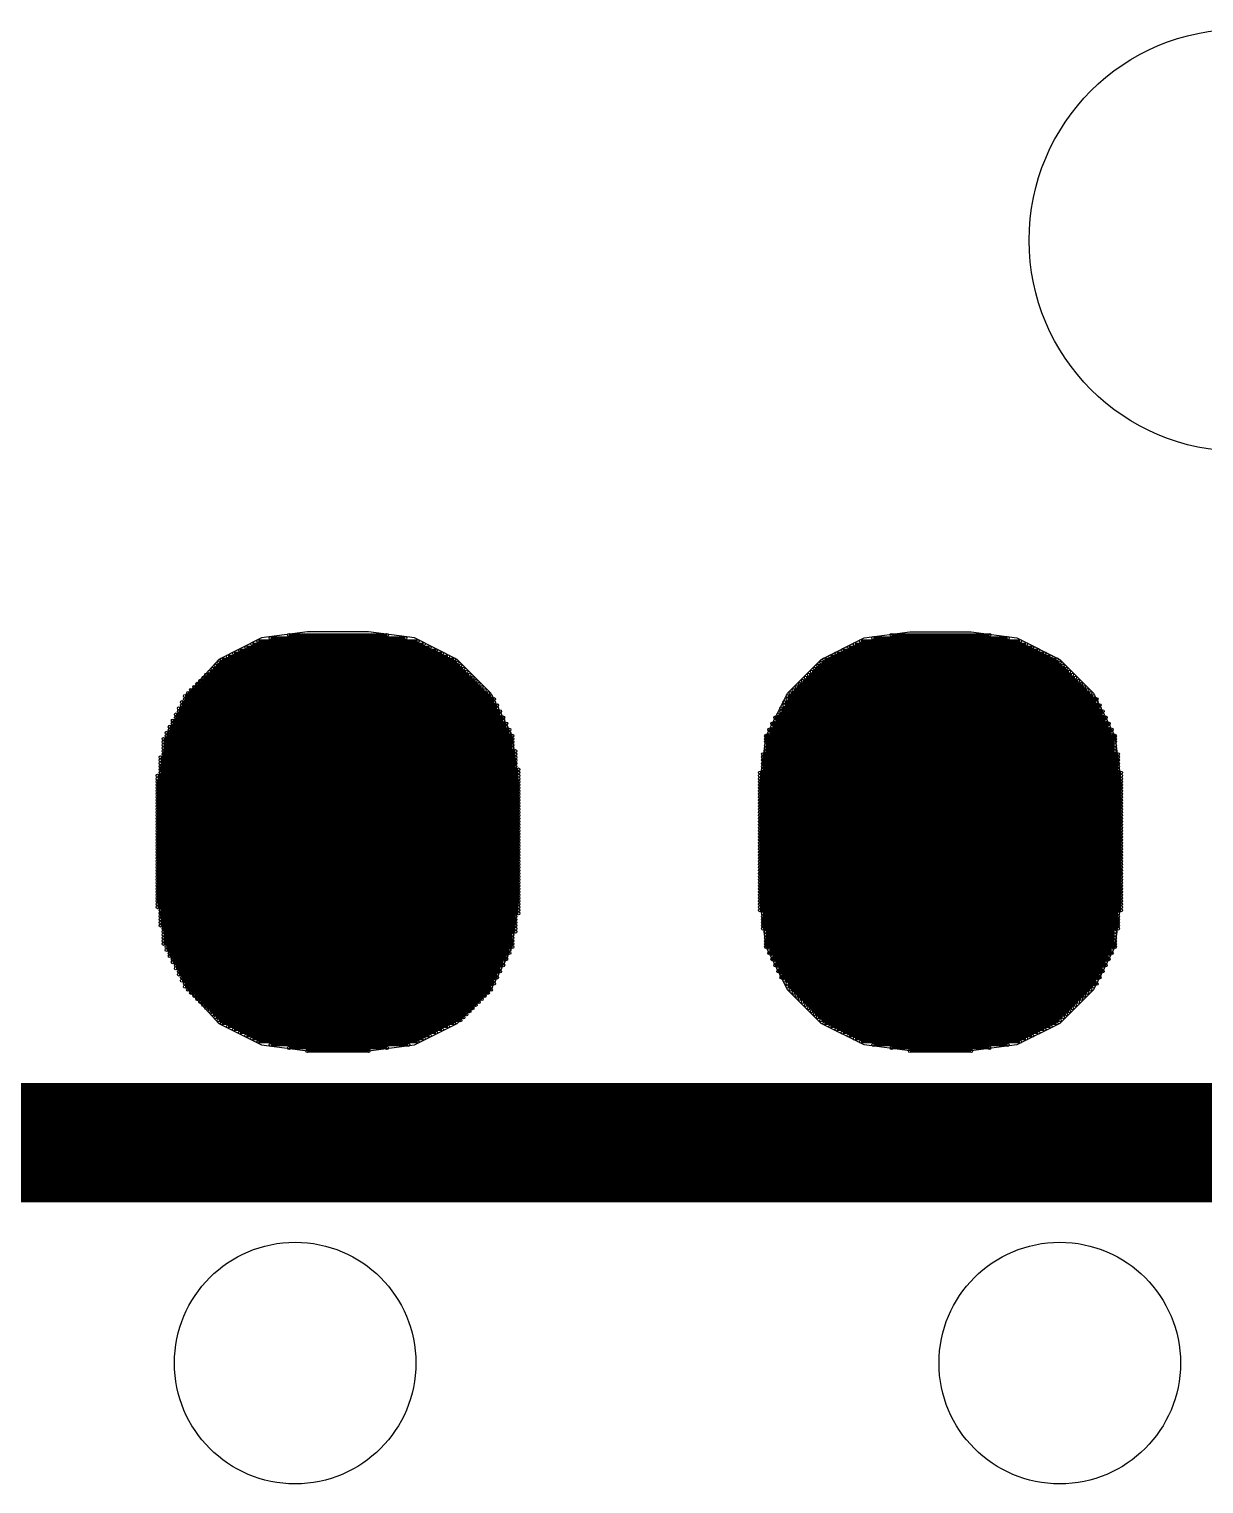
# Model space of a CAD drawing. Extents: x 0 to 126, y 0 to 22.
# Drawn here: x 11.59 to 12.566, y 5.754 to 6.962 of the extents above; entities that cross this region are included whole.
import ezdxf

# ---------------------------------------------------------------- set-up
doc = ezdxf.new("R2010")
doc.units = 0
doc.layers.get('0').update_dxf_attribs({"linetype": 'CONTINUOUS'})
for name, color, linetype in [('SEEEDSTUDIOXIAONRF52840V1_1_GTO', 10, 'CONTINUOUS'), ('SEEEDSTUDIOXIAONRF52840V1_1_GTS', 9, 'CONTINUOUS'), ('SEEEDSTUDIOXIAONRF52840V1_1_TXT', 12, 'CONTINUOUS')]:
    doc.layers.add(name, color=color, linetype=linetype)

# ---------------------------------------------------------------- blocks, each defined once
blk = doc.blocks.new('ROUND_54')
blk.add_circle((0, 0), 0.1753)
blk = doc.blocks.new('ROUND_2')
blk.add_circle((0, 0), 0)
blk = doc.blocks.new('ROUND_1')
blk.add_circle((0, 0), 0.00127)
blk = doc.blocks.new('ROUND_85')
blk.add_circle((0, 0), 0.1003)

msp = doc.modelspace()

# ---------------------------------------------------------------- linework, layer by layer
at = {"layer": 'SEEEDSTUDIOXIAONRF52840V1_1_GTO', "const_width": 0.09906}
msp.add_lwpolyline([(17.34312, 6.03758), (10.59688, 6.03758)], dxfattribs=at)
at = {"layer": 'SEEEDSTUDIOXIAONRF52840V1_1_GTS'}
for points in [[(11.82116, 6.46176), (11.78306, 6.45668)], [(11.87196, 6.46176), (11.82116, 6.46176)], [(11.91006, 6.45668), (11.87196, 6.46176)], [(12.28344, 6.45668), (12.32154, 6.46176)], [(12.32154, 6.46176), (12.37234, 6.46176)], [(12.37234, 6.46176), (12.41044, 6.45668)], [(11.78306, 6.45668), (11.7475, 6.4389)], [(11.94562, 6.4389), (11.91006, 6.45668)], [(12.24788, 6.4389), (12.28344, 6.45668)], [(12.41044, 6.45668), (12.446, 6.4389)], [(11.7475, 6.4389), (11.7221, 6.41096)], [(11.97356, 6.41096), (11.94562, 6.4389)], [(12.21994, 6.41096), (12.24788, 6.4389)], [(12.446, 6.4389), (12.47394, 6.41096)], [(11.7221, 6.41096), (11.70432, 6.3754)], [(11.99134, 6.3754), (11.97356, 6.41096)], [(12.20216, 6.3754), (12.21994, 6.41096)], [(12.47394, 6.41096), (12.49172, 6.3754)], [(11.70432, 6.3754), (11.6967, 6.3373)], [(11.99642, 6.3373), (11.99134, 6.3754)], [(12.19708, 6.3373), (12.20216, 6.3754)], [(12.49172, 6.3754), (12.4968, 6.3373)], [(11.6967, 6.3373), (11.6967, 6.23824)], [(11.99642, 6.23824), (11.99642, 6.3373)], [(12.19708, 6.23824), (12.19708, 6.3373)], [(12.4968, 6.3373), (12.4968, 6.23824)], [(11.6967, 6.23824), (11.70432, 6.20014)], [(11.99134, 6.20014), (11.99642, 6.23824)], [(12.20216, 6.20014), (12.19708, 6.23824)], [(12.4968, 6.23824), (12.49172, 6.20014)], [(11.70432, 6.20014), (11.7221, 6.16458)], [(11.97356, 6.16458), (11.99134, 6.20014)], [(12.21994, 6.16458), (12.20216, 6.20014)], [(12.49172, 6.20014), (12.47394, 6.16458)], [(11.7221, 6.16458), (11.7475, 6.13664)], [(11.94562, 6.13664), (11.97356, 6.16458)], [(12.24788, 6.13664), (12.21994, 6.16458)], [(12.47394, 6.16458), (12.446, 6.13664)], [(11.7475, 6.13664), (11.78306, 6.11886)], [(11.91006, 6.11886), (11.94562, 6.13664)], [(12.28344, 6.11886), (12.24788, 6.13664)], [(12.446, 6.13664), (12.41044, 6.11886)], [(11.78306, 6.11886), (11.82116, 6.11378)], [(11.82116, 6.11378), (11.87196, 6.11378)], [(11.87196, 6.11378), (11.91006, 6.11886)], [(12.32154, 6.11378), (12.28344, 6.11886)], [(12.37234, 6.11378), (12.32154, 6.11378)], [(12.41044, 6.11886), (12.37234, 6.11378)]]:
    msp.add_lwpolyline(points, dxfattribs=at)
at = {"layer": 'SEEEDSTUDIOXIAONRF52840V1_1_GTS', "const_width": 0.00254}
for points in [[(11.77036, 6.44906), (11.92276, 6.44906)], [(11.91768, 6.4516), (11.77544, 6.4516)], [(11.78052, 6.45414), (11.9126, 6.45414)], [(11.90244, 6.45668), (11.79068, 6.45668)], [(11.80592, 6.45922), (11.8872, 6.45922)], [(12.27074, 6.44906), (12.42314, 6.44906)], [(12.41806, 6.4516), (12.27582, 6.4516)], [(12.2809, 6.45414), (12.41298, 6.45414)], [(12.40282, 6.45668), (12.29106, 6.45668)], [(12.3063, 6.45922), (12.38758, 6.45922)], [(11.94562, 6.43636), (11.7475, 6.43636)], [(11.75004, 6.4389), (11.94308, 6.4389)], [(11.938, 6.44144), (11.75512, 6.44144)], [(11.7602, 6.44398), (11.93292, 6.44398)], [(11.92784, 6.44652), (11.76528, 6.44652)], [(12.446, 6.43636), (12.24788, 6.43636)], [(12.25042, 6.4389), (12.44346, 6.4389)], [(12.43838, 6.44144), (12.2555, 6.44144)], [(12.26058, 6.44398), (12.4333, 6.44398)], [(12.42822, 6.44652), (12.26566, 6.44652)], [(11.95578, 6.4262), (11.73734, 6.4262)], [(11.73988, 6.42874), (11.95324, 6.42874)], [(11.9507, 6.43128), (11.74242, 6.43128)], [(11.74496, 6.43382), (11.94816, 6.43382)], [(12.45616, 6.4262), (12.23772, 6.4262)], [(12.24026, 6.42874), (12.45362, 6.42874)], [(12.45108, 6.43128), (12.2428, 6.43128)], [(12.24534, 6.43382), (12.44854, 6.43382)], [(11.72464, 6.4135), (11.96848, 6.4135)], [(11.96594, 6.41604), (11.72718, 6.41604)], [(11.72972, 6.41858), (11.9634, 6.41858)], [(11.96086, 6.42112), (11.73226, 6.42112)], [(11.7348, 6.42366), (11.95832, 6.42366)], [(12.22502, 6.4135), (12.46886, 6.4135)], [(12.46632, 6.41604), (12.22756, 6.41604)], [(12.2301, 6.41858), (12.46378, 6.41858)], [(12.46124, 6.42112), (12.23264, 6.42112)], [(12.23518, 6.42366), (12.4587, 6.42366)], [(11.71702, 6.40334), (11.9761, 6.40334)], [(11.97864, 6.4008), (11.71702, 6.4008)], [(11.71956, 6.40842), (11.97356, 6.40842)], [(11.9761, 6.40588), (11.71956, 6.40588)], [(11.97102, 6.41096), (11.7221, 6.41096)], [(12.2174, 6.40334), (12.47648, 6.40334)], [(12.47902, 6.4008), (12.2174, 6.4008)], [(12.21994, 6.40842), (12.47394, 6.40842)], [(12.47648, 6.40588), (12.21994, 6.40588)], [(12.4714, 6.41096), (12.22248, 6.41096)], [(11.7094, 6.3881), (11.98372, 6.3881)], [(11.71194, 6.39318), (11.98118, 6.39318)], [(11.98372, 6.39064), (11.71194, 6.39064)], [(11.71448, 6.39826), (11.97864, 6.39826)], [(11.98118, 6.39572), (11.71448, 6.39572)], [(12.4841, 6.39064), (12.20978, 6.39064)], [(12.20978, 6.3881), (12.4841, 6.3881)], [(12.21232, 6.39318), (12.48156, 6.39318)], [(12.21486, 6.39826), (12.47902, 6.39826)], [(12.48156, 6.39572), (12.21486, 6.39572)], [(11.70432, 6.37794), (11.9888, 6.37794)], [(11.70686, 6.38302), (11.98626, 6.38302)], [(11.9888, 6.38048), (11.70686, 6.38048)], [(11.98626, 6.38556), (11.7094, 6.38556)], [(12.48918, 6.38048), (12.2047, 6.38048)], [(12.2047, 6.37794), (12.48918, 6.37794)], [(12.48664, 6.38556), (12.20724, 6.38556)], [(12.20724, 6.38302), (12.48664, 6.38302)], [(11.70178, 6.37286), (11.99134, 6.37286)], [(11.99134, 6.37032), (11.70178, 6.37032)], [(11.70178, 6.36778), (11.99134, 6.36778)], [(11.99134, 6.36524), (11.70178, 6.36524)], [(11.99134, 6.3754), (11.70432, 6.3754)], [(12.49172, 6.3754), (12.20216, 6.3754)], [(12.20216, 6.37286), (12.49172, 6.37286)], [(12.49172, 6.37032), (12.20216, 6.37032)], [(12.20216, 6.36778), (12.49172, 6.36778)], [(12.49172, 6.36524), (12.20216, 6.36524)], [(11.69924, 6.35762), (11.99388, 6.35762)], [(11.99388, 6.35508), (11.69924, 6.35508)], [(11.69924, 6.35254), (11.99388, 6.35254)], [(11.70178, 6.3627), (11.99388, 6.3627)], [(11.99388, 6.36016), (11.70178, 6.36016)], [(12.49426, 6.36016), (12.19962, 6.36016)], [(12.19962, 6.35762), (12.49426, 6.35762)], [(12.49426, 6.35508), (12.19962, 6.35508)], [(12.19962, 6.35254), (12.49426, 6.35254)], [(12.20216, 6.3627), (12.49172, 6.3627)], [(11.6967, 6.34238), (11.99642, 6.34238)], [(11.99642, 6.33984), (11.6967, 6.33984)], [(11.99388, 6.35), (11.69924, 6.35)], [(11.69924, 6.34746), (11.99642, 6.34746)], [(11.99642, 6.34492), (11.69924, 6.34492)], [(12.4968, 6.34492), (12.19708, 6.34492)], [(12.19708, 6.34238), (12.4968, 6.34238)], [(12.4968, 6.33984), (12.19708, 6.33984)], [(12.49426, 6.35), (12.19962, 6.35)], [(12.19962, 6.34746), (12.49426, 6.34746)], [(11.6967, 6.3373), (11.99642, 6.3373)], [(11.99642, 6.33476), (11.6967, 6.33476)], [(11.6967, 6.33222), (11.99642, 6.33222)], [(11.99642, 6.32968), (11.6967, 6.32968)], [(12.19708, 6.3373), (12.4968, 6.3373)], [(12.4968, 6.33476), (12.19708, 6.33476)], [(12.19708, 6.33222), (12.4968, 6.33222)], [(12.4968, 6.32968), (12.19708, 6.32968)], [(11.6967, 6.32714), (11.99642, 6.32714)], [(11.99642, 6.3246), (11.6967, 6.3246)], [(11.6967, 6.32206), (11.99642, 6.32206)], [(11.99642, 6.31952), (11.6967, 6.31952)], [(11.6967, 6.31698), (11.99642, 6.31698)], [(12.19708, 6.32714), (12.4968, 6.32714)], [(12.4968, 6.3246), (12.19708, 6.3246)], [(12.19708, 6.32206), (12.4968, 6.32206)], [(12.4968, 6.31952), (12.19708, 6.31952)], [(12.19708, 6.31698), (12.4968, 6.31698)], [(11.99642, 6.31444), (11.6967, 6.31444)], [(11.6967, 6.3119), (11.99642, 6.3119)], [(11.99642, 6.30936), (11.6967, 6.30936)], [(11.6967, 6.30682), (11.99642, 6.30682)], [(11.99642, 6.30682), (11.6967, 6.30682)], [(11.6967, 6.30428), (11.99642, 6.30428)], [(12.4968, 6.31444), (12.19708, 6.31444)], [(12.19708, 6.3119), (12.4968, 6.3119)], [(12.4968, 6.30936), (12.19708, 6.30936)], [(12.19708, 6.30682), (12.4968, 6.30682)], [(12.4968, 6.30682), (12.19708, 6.30682)], [(12.19708, 6.30428), (12.4968, 6.30428)], [(11.99642, 6.30174), (11.6967, 6.30174)], [(11.6967, 6.2992), (11.99642, 6.2992)], [(11.99642, 6.29666), (11.6967, 6.29666)], [(11.6967, 6.29412), (11.99642, 6.29412)], [(11.99642, 6.29158), (11.6967, 6.29158)], [(12.4968, 6.30174), (12.19708, 6.30174)], [(12.19708, 6.2992), (12.4968, 6.2992)], [(12.4968, 6.29666), (12.19708, 6.29666)], [(12.19708, 6.29412), (12.4968, 6.29412)], [(12.4968, 6.29158), (12.19708, 6.29158)], [(11.6967, 6.28904), (11.99642, 6.28904)], [(11.99642, 6.2865), (11.6967, 6.2865)], [(11.6967, 6.28396), (11.99642, 6.28396)], [(11.99642, 6.28142), (11.6967, 6.28142)], [(12.19708, 6.28904), (12.4968, 6.28904)], [(12.4968, 6.2865), (12.19708, 6.2865)], [(12.19708, 6.28396), (12.4968, 6.28396)], [(12.4968, 6.28142), (12.19708, 6.28142)], [(11.6967, 6.27888), (11.99642, 6.27888)], [(11.99642, 6.27634), (11.6967, 6.27634)], [(11.6967, 6.2738), (11.99642, 6.2738)], [(11.99642, 6.27126), (11.6967, 6.27126)], [(11.6967, 6.26872), (11.99642, 6.26872)], [(12.19708, 6.27888), (12.4968, 6.27888)], [(12.4968, 6.27634), (12.19708, 6.27634)], [(12.19708, 6.2738), (12.4968, 6.2738)], [(12.4968, 6.27126), (12.19708, 6.27126)], [(12.19708, 6.26872), (12.4968, 6.26872)], [(11.99642, 6.26618), (11.6967, 6.26618)], [(11.6967, 6.26364), (11.99642, 6.26364)], [(11.99642, 6.2611), (11.6967, 6.2611)], [(11.6967, 6.25856), (11.99642, 6.25856)], [(11.99642, 6.25602), (11.6967, 6.25602)], [(12.4968, 6.26618), (12.19708, 6.26618)], [(12.19708, 6.26364), (12.4968, 6.26364)], [(12.4968, 6.2611), (12.19708, 6.2611)], [(12.19708, 6.25856), (12.4968, 6.25856)], [(12.4968, 6.25602), (12.19708, 6.25602)], [(11.6967, 6.25348), (11.99642, 6.25348)], [(11.99642, 6.25094), (11.6967, 6.25094)], [(11.6967, 6.2484), (11.99642, 6.2484)], [(11.99642, 6.24586), (11.6967, 6.24586)], [(11.6967, 6.24332), (11.99642, 6.24332)], [(12.19708, 6.25348), (12.4968, 6.25348)], [(12.4968, 6.25094), (12.19708, 6.25094)], [(12.19708, 6.2484), (12.4968, 6.2484)], [(12.4968, 6.24586), (12.19708, 6.24586)], [(12.19708, 6.24332), (12.4968, 6.24332)], [(11.99642, 6.24078), (11.6967, 6.24078)], [(11.6967, 6.23824), (11.99642, 6.23824)], [(11.99642, 6.2357), (11.6967, 6.2357)], [(11.6967, 6.23316), (11.99642, 6.23316)], [(12.4968, 6.24078), (12.19708, 6.24078)], [(12.19708, 6.23824), (12.4968, 6.23824)], [(12.4968, 6.2357), (12.19708, 6.2357)], [(12.19708, 6.23316), (12.4968, 6.23316)], [(11.99642, 6.23062), (11.69924, 6.23062)], [(11.69924, 6.22808), (11.99642, 6.22808)], [(11.99388, 6.22554), (11.69924, 6.22554)], [(11.69924, 6.223), (11.99388, 6.223)], [(11.99388, 6.22046), (11.69924, 6.22046)], [(12.4968, 6.23062), (12.19708, 6.23062)], [(12.19962, 6.22808), (12.49426, 6.22808)], [(12.49426, 6.22554), (12.19962, 6.22554)], [(12.19962, 6.223), (12.49426, 6.223)], [(12.49426, 6.22046), (12.19962, 6.22046)], [(11.69924, 6.21792), (11.99388, 6.21792)], [(11.99388, 6.21538), (11.70178, 6.21538)], [(11.70178, 6.21284), (11.99388, 6.21284)], [(11.99134, 6.2103), (11.70178, 6.2103)], [(11.70178, 6.20776), (11.99134, 6.20776)], [(12.19962, 6.21792), (12.49426, 6.21792)], [(12.49426, 6.21538), (12.19962, 6.21538)], [(12.20216, 6.21284), (12.49172, 6.21284)], [(12.49172, 6.2103), (12.20216, 6.2103)], [(12.20216, 6.20776), (12.49172, 6.20776)], [(11.99134, 6.20522), (11.70178, 6.20522)], [(11.70178, 6.20268), (11.99134, 6.20268)], [(11.99134, 6.20014), (11.70432, 6.20014)], [(11.70432, 6.1976), (11.9888, 6.1976)], [(11.9888, 6.19506), (11.70686, 6.19506)], [(12.49172, 6.20522), (12.20216, 6.20522)], [(12.20216, 6.20268), (12.49172, 6.20268)], [(12.49172, 6.20014), (12.20216, 6.20014)], [(12.2047, 6.1976), (12.48918, 6.1976)], [(12.48918, 6.19506), (12.2047, 6.19506)], [(11.70686, 6.19252), (11.98626, 6.19252)], [(11.98626, 6.18998), (11.7094, 6.18998)], [(11.7094, 6.18744), (11.98372, 6.18744)], [(11.98372, 6.1849), (11.71194, 6.1849)], [(12.20724, 6.19252), (12.48664, 6.19252)], [(12.48664, 6.18998), (12.20724, 6.18998)], [(12.20978, 6.18744), (12.4841, 6.18744)], [(12.4841, 6.1849), (12.20978, 6.1849)], [(11.71194, 6.18236), (11.98118, 6.18236)], [(11.98118, 6.17982), (11.71448, 6.17982)], [(11.71448, 6.17728), (11.97864, 6.17728)], [(11.97864, 6.17474), (11.71702, 6.17474)], [(11.71702, 6.1722), (11.9761, 6.1722)], [(12.21232, 6.18236), (12.48156, 6.18236)], [(12.48156, 6.17982), (12.21232, 6.17982)], [(12.21486, 6.17728), (12.47902, 6.17728)], [(12.47902, 6.17474), (12.21486, 6.17474)], [(12.2174, 6.1722), (12.47648, 6.1722)], [(11.9761, 6.16966), (11.71956, 6.16966)], [(11.71956, 6.16712), (11.97356, 6.16712)], [(11.97356, 6.16458), (11.7221, 6.16458)], [(11.72464, 6.16204), (11.97102, 6.16204)], [(11.96848, 6.1595), (11.72718, 6.1595)], [(12.47648, 6.16966), (12.21994, 6.16966)], [(12.21994, 6.16712), (12.47394, 6.16712)], [(12.4714, 6.16458), (12.22248, 6.16458)], [(12.22502, 6.16204), (12.46886, 6.16204)], [(12.46632, 6.1595), (12.22756, 6.1595)], [(11.72972, 6.15696), (11.96594, 6.15696)], [(11.9634, 6.15442), (11.73226, 6.15442)], [(11.7348, 6.15188), (11.96086, 6.15188)], [(11.95832, 6.14934), (11.73734, 6.14934)], [(11.73988, 6.1468), (11.95578, 6.1468)], [(12.2301, 6.15696), (12.46378, 6.15696)], [(12.46124, 6.15442), (12.23264, 6.15442)], [(12.23518, 6.15188), (12.4587, 6.15188)], [(12.45616, 6.14934), (12.23772, 6.14934)], [(12.24026, 6.1468), (12.45362, 6.1468)], [(11.95324, 6.14426), (11.74242, 6.14426)], [(11.74496, 6.14172), (11.9507, 6.14172)], [(11.94816, 6.13918), (11.7475, 6.13918)], [(11.75004, 6.13664), (11.94308, 6.13664)], [(12.45108, 6.14426), (12.2428, 6.14426)], [(12.24534, 6.14172), (12.44854, 6.14172)], [(12.446, 6.13918), (12.24788, 6.13918)], [(12.25042, 6.13664), (12.44346, 6.13664)], [(11.938, 6.1341), (11.75512, 6.1341)], [(11.7602, 6.13156), (11.93292, 6.13156)], [(11.92784, 6.12902), (11.76528, 6.12902)], [(11.77036, 6.12648), (11.92276, 6.12648)], [(11.91768, 6.12394), (11.77544, 6.12394)], [(12.43838, 6.1341), (12.2555, 6.1341)], [(12.26058, 6.13156), (12.4333, 6.13156)], [(12.42822, 6.12902), (12.26566, 6.12902)], [(12.27074, 6.12648), (12.42314, 6.12648)], [(12.41806, 6.12394), (12.27582, 6.12394)], [(11.78052, 6.1214), (11.9126, 6.1214)], [(11.90498, 6.11886), (11.79068, 6.11886)], [(11.80592, 6.11632), (11.8872, 6.11632)], [(11.87196, 6.11378), (11.82116, 6.11378)], [(12.2809, 6.1214), (12.41298, 6.1214)], [(12.40282, 6.11886), (12.29106, 6.11886)], [(12.3063, 6.11632), (12.38758, 6.11632)], [(12.37234, 6.11378), (12.32154, 6.11378)]]:
    msp.add_lwpolyline(points, dxfattribs=at)

# ---------------------------------------------------------------- block references
at = {"layer": 'SEEEDSTUDIOXIAONRF52840V1_1_GTS'}
for name, p in [('ROUND_54', (12.59586, 6.78688)), ('ROUND_2', (12.32154, 6.46176)), ('ROUND_2', (12.37234, 6.46176)), ('ROUND_2', (11.87196, 6.46176)), ('ROUND_2', (11.82116, 6.46176)), ('ROUND_2', (12.28344, 6.45668)), ('ROUND_2', (12.41044, 6.45668)), ('ROUND_2', (11.91006, 6.45668)), ('ROUND_2', (11.78306, 6.45668)), ('ROUND_1', (11.77036, 6.44906)), ('ROUND_1', (11.77544, 6.4516)), ('ROUND_1', (11.78052, 6.45414)), ('ROUND_1', (11.79068, 6.45668)), ('ROUND_1', (11.80592, 6.45922)), ('ROUND_1', (11.8872, 6.45922)), ('ROUND_1', (11.90244, 6.45668)), ('ROUND_1', (11.9126, 6.45414)), ('ROUND_1', (11.91768, 6.4516)), ('ROUND_1', (11.92276, 6.44906)), ('ROUND_1', (12.27074, 6.44906)), ('ROUND_1', (12.27582, 6.4516)), ('ROUND_1', (12.2809, 6.45414)), ('ROUND_1', (12.29106, 6.45668)), ('ROUND_1', (12.3063, 6.45922)), ('ROUND_1', (12.38758, 6.45922)), ('ROUND_1', (12.40282, 6.45668)), ('ROUND_1', (12.41298, 6.45414)), ('ROUND_1', (12.41806, 6.4516)), ('ROUND_1', (12.42314, 6.44906)), ('ROUND_2', (12.24788, 6.4389)), ('ROUND_2', (12.446, 6.4389)), ('ROUND_2', (11.94562, 6.4389)), ('ROUND_2', (11.7475, 6.4389)), ('ROUND_1', (11.7475, 6.43636)), ('ROUND_1', (11.75004, 6.4389)), ('ROUND_1', (11.75512, 6.44144)), ('ROUND_1', (11.7602, 6.44398)), ('ROUND_1', (11.76528, 6.44652)), ('ROUND_1', (11.92784, 6.44652)), ('ROUND_1', (11.93292, 6.44398)), ('ROUND_1', (11.938, 6.44144)), ('ROUND_1', (11.94308, 6.4389)), ('ROUND_1', (11.94562, 6.43636)), ('ROUND_1', (12.24788, 6.43636)), ('ROUND_1', (12.25042, 6.4389)), ('ROUND_1', (12.2555, 6.44144)), ('ROUND_1', (12.26058, 6.44398)), ('ROUND_1', (12.26566, 6.44652)), ('ROUND_1', (12.42822, 6.44652)), ('ROUND_1', (12.4333, 6.44398)), ('ROUND_1', (12.43838, 6.44144)), ('ROUND_1', (12.44346, 6.4389)), ('ROUND_1', (12.446, 6.43636)), ('ROUND_1', (11.73734, 6.4262)), ('ROUND_1', (11.73988, 6.42874)), ('ROUND_1', (11.74242, 6.43128)), ('ROUND_1', (11.74496, 6.43382)), ('ROUND_1', (11.94816, 6.43382)), ('ROUND_1', (11.9507, 6.43128)), ('ROUND_1', (11.95324, 6.42874)), ('ROUND_1', (11.95578, 6.4262)), ('ROUND_1', (12.23772, 6.4262)), ('ROUND_1', (12.24026, 6.42874)), ('ROUND_1', (12.2428, 6.43128)), ('ROUND_1', (12.24534, 6.43382)), ('ROUND_1', (12.44854, 6.43382)), ('ROUND_1', (12.45108, 6.43128)), ('ROUND_1', (12.45362, 6.42874)), ('ROUND_1', (12.45616, 6.4262)), ('ROUND_1', (11.72464, 6.4135)), ('ROUND_1', (11.72718, 6.41604)), ('ROUND_1', (11.72972, 6.41858)), ('ROUND_1', (11.73226, 6.42112)), ('ROUND_1', (11.7348, 6.42366)), ('ROUND_1', (11.95832, 6.42366)), ('ROUND_1', (11.96086, 6.42112)), ('ROUND_1', (11.9634, 6.41858)), ('ROUND_1', (11.96594, 6.41604)), ('ROUND_1', (11.96848, 6.4135)), ('ROUND_1', (12.22502, 6.4135)), ('ROUND_1', (12.22756, 6.41604)), ('ROUND_1', (12.2301, 6.41858)), ('ROUND_1', (12.23264, 6.42112)), ('ROUND_1', (12.23518, 6.42366)), ('ROUND_1', (12.4587, 6.42366)), ('ROUND_1', (12.46124, 6.42112)), ('ROUND_1', (12.46378, 6.41858)), ('ROUND_1', (12.46632, 6.41604)), ('ROUND_1', (12.46886, 6.4135)), ('ROUND_2', (12.21994, 6.41096)), ('ROUND_2', (12.47394, 6.41096)), ('ROUND_2', (11.97356, 6.41096)), ('ROUND_2', (11.7221, 6.41096)), ('ROUND_1', (11.71702, 6.40334)), ('ROUND_1', (11.71702, 6.4008)), ('ROUND_1', (11.71956, 6.40842)), ('ROUND_1', (11.71956, 6.40588)), ('ROUND_1', (11.7221, 6.41096)), ('ROUND_1', (11.97102, 6.41096)), ('ROUND_1', (11.97356, 6.40842)), ('ROUND_1', (11.9761, 6.40588)), ('ROUND_1', (11.9761, 6.40334)), ('ROUND_1', (11.97864, 6.4008)), ('ROUND_1', (12.2174, 6.40334)), ('ROUND_1', (12.2174, 6.4008)), ('ROUND_1', (12.21994, 6.40842)), ('ROUND_1', (12.21994, 6.40588)), ('ROUND_1', (12.22248, 6.41096)), ('ROUND_1', (12.4714, 6.41096)), ('ROUND_1', (12.47394, 6.40842)), ('ROUND_1', (12.47648, 6.40588)), ('ROUND_1', (12.47648, 6.40334)), ('ROUND_1', (12.47902, 6.4008)), ('ROUND_1', (11.7094, 6.3881)), ('ROUND_1', (11.71194, 6.39318)), ('ROUND_1', (11.71194, 6.39064)), ('ROUND_1', (11.71448, 6.39826)), ('ROUND_1', (11.71448, 6.39572)), ('ROUND_1', (11.97864, 6.39826)), ('ROUND_1', (11.98118, 6.39572)), ('ROUND_1', (11.98118, 6.39318)), ('ROUND_1', (11.98372, 6.39064)), ('ROUND_1', (11.98372, 6.3881)), ('ROUND_1', (12.20978, 6.39064)), ('ROUND_1', (12.20978, 6.3881)), ('ROUND_1', (12.21232, 6.39318)), ('ROUND_1', (12.21486, 6.39826)), ('ROUND_1', (12.21486, 6.39572)), ('ROUND_1', (12.47902, 6.39826)), ('ROUND_1', (12.48156, 6.39572)), ('ROUND_1', (12.48156, 6.39318)), ('ROUND_1', (12.4841, 6.39064)), ('ROUND_1', (12.4841, 6.3881)), ('ROUND_1', (11.70432, 6.37794)), ('ROUND_1', (11.70686, 6.38302)), ('ROUND_1', (11.70686, 6.38048)), ('ROUND_1', (11.7094, 6.38556)), ('ROUND_1', (11.98626, 6.38556)), ('ROUND_1', (11.98626, 6.38302)), ('ROUND_1', (11.9888, 6.38048)), ('ROUND_1', (11.9888, 6.37794)), ('ROUND_1', (12.2047, 6.38048)), ('ROUND_1', (12.2047, 6.37794)), ('ROUND_1', (12.20724, 6.38556)), ('ROUND_1', (12.20724, 6.38302)), ('ROUND_1', (12.48664, 6.38556)), ('ROUND_1', (12.48664, 6.38302)), ('ROUND_1', (12.48918, 6.38048)), ('ROUND_1', (12.48918, 6.37794)), ('ROUND_2', (12.20216, 6.3754)), ('ROUND_2', (12.49172, 6.3754)), ('ROUND_2', (11.99134, 6.3754)), ('ROUND_2', (11.70432, 6.3754)), ('ROUND_1', (11.70178, 6.37286)), ('ROUND_1', (11.70178, 6.37032)), ('ROUND_1', (11.70178, 6.36778)), ('ROUND_1', (11.70178, 6.36524)), ('ROUND_1', (11.70432, 6.3754)), ('ROUND_1', (11.99134, 6.3754)), ('ROUND_1', (11.99134, 6.37286)), ('ROUND_1', (11.99134, 6.37032)), ('ROUND_1', (11.99134, 6.36778)), ('ROUND_1', (11.99134, 6.36524)), ('ROUND_1', (12.20216, 6.3754)), ('ROUND_1', (12.20216, 6.37286)), ('ROUND_1', (12.20216, 6.37032)), ('ROUND_1', (12.20216, 6.36778)), ('ROUND_1', (12.20216, 6.36524)), ('ROUND_1', (12.49172, 6.3754)), ('ROUND_1', (12.49172, 6.37286)), ('ROUND_1', (12.49172, 6.37032)), ('ROUND_1', (12.49172, 6.36778)), ('ROUND_1', (12.49172, 6.36524)), ('ROUND_1', (11.69924, 6.35762)), ('ROUND_1', (11.69924, 6.35508)), ('ROUND_1', (11.69924, 6.35254)), ('ROUND_1', (11.70178, 6.3627)), ('ROUND_1', (11.70178, 6.36016)), ('ROUND_1', (11.99388, 6.3627)), ('ROUND_1', (11.99388, 6.36016)), ('ROUND_1', (11.99388, 6.35762)), ('ROUND_1', (11.99388, 6.35508)), ('ROUND_1', (11.99388, 6.35254)), ('ROUND_1', (12.19962, 6.36016)), ('ROUND_1', (12.19962, 6.35762)), ('ROUND_1', (12.19962, 6.35508)), ('ROUND_1', (12.19962, 6.35254)), ('ROUND_1', (12.20216, 6.3627)), ('ROUND_1', (12.49172, 6.3627)), ('ROUND_1', (12.49426, 6.36016)), ('ROUND_1', (12.49426, 6.35762)), ('ROUND_1', (12.49426, 6.35508)), ('ROUND_1', (12.49426, 6.35254)), ('ROUND_1', (11.6967, 6.34238)), ('ROUND_1', (11.6967, 6.33984)), ('ROUND_1', (11.69924, 6.35)), ('ROUND_1', (11.69924, 6.34746)), ('ROUND_1', (11.69924, 6.34492)), ('ROUND_1', (11.99388, 6.35)), ('ROUND_1', (11.99642, 6.34746)), ('ROUND_1', (11.99642, 6.34492)), ('ROUND_1', (11.99642, 6.34238)), ('ROUND_1', (11.99642, 6.33984)), ('ROUND_1', (12.19708, 6.34492)), ('ROUND_1', (12.19708, 6.34238)), ('ROUND_1', (12.19708, 6.33984)), ('ROUND_1', (12.19962, 6.35)), ('ROUND_1', (12.19962, 6.34746)), ('ROUND_1', (12.49426, 6.35)), ('ROUND_1', (12.49426, 6.34746)), ('ROUND_1', (12.4968, 6.34492)), ('ROUND_1', (12.4968, 6.34238)), ('ROUND_1', (12.4968, 6.33984)), ('ROUND_2', (12.4968, 6.3373)), ('ROUND_2', (12.19708, 6.3373)), ('ROUND_2', (12.4968, 6.3373)), ('ROUND_2', (11.99642, 6.3373)), ('ROUND_2', (11.6967, 6.3373)), ('ROUND_2', (11.99642, 6.3373)), ('ROUND_1', (11.6967, 6.3373)), ('ROUND_1', (11.6967, 6.33476)), ('ROUND_1', (11.6967, 6.33222)), ('ROUND_1', (11.6967, 6.32968)), ('ROUND_1', (11.99642, 6.3373)), ('ROUND_1', (11.99642, 6.33476)), ('ROUND_1', (11.99642, 6.33222)), ('ROUND_1', (11.99642, 6.32968)), ('ROUND_1', (12.19708, 6.3373)), ('ROUND_1', (12.19708, 6.33476)), ('ROUND_1', (12.19708, 6.33222)), ('ROUND_1', (12.19708, 6.32968)), ('ROUND_1', (12.4968, 6.3373)), ('ROUND_1', (12.4968, 6.33476)), ('ROUND_1', (12.4968, 6.33222)), ('ROUND_1', (12.4968, 6.32968)), ('ROUND_1', (11.6967, 6.32714)), ('ROUND_1', (11.6967, 6.3246)), ('ROUND_1', (11.6967, 6.32206)), ('ROUND_1', (11.6967, 6.31952)), ('ROUND_1', (11.6967, 6.31698)), ('ROUND_1', (11.99642, 6.32714)), ('ROUND_1', (11.99642, 6.3246)), ('ROUND_1', (11.99642, 6.32206)), ('ROUND_1', (11.99642, 6.31952)), ('ROUND_1', (11.99642, 6.31698)), ('ROUND_1', (12.19708, 6.32714)), ('ROUND_1', (12.19708, 6.3246)), ('ROUND_1', (12.19708, 6.32206)), ('ROUND_1', (12.19708, 6.31952)), ('ROUND_1', (12.19708, 6.31698)), ('ROUND_1', (12.4968, 6.32714)), ('ROUND_1', (12.4968, 6.3246)), ('ROUND_1', (12.4968, 6.32206)), ('ROUND_1', (12.4968, 6.31952)), ('ROUND_1', (12.4968, 6.31698)), ('ROUND_1', (11.6967, 6.31444)), ('ROUND_1', (11.6967, 6.3119)), ('ROUND_1', (11.6967, 6.30936)), ('ROUND_1', (11.6967, 6.30682)), ('ROUND_1', (11.6967, 6.30682)), ('ROUND_1', (11.6967, 6.30428)), ('ROUND_1', (11.99642, 6.31444)), ('ROUND_1', (11.99642, 6.3119)), ('ROUND_1', (11.99642, 6.30936)), ('ROUND_1', (11.99642, 6.30682)), ('ROUND_1', (11.99642, 6.30428)), ('ROUND_1', (12.19708, 6.31444)), ('ROUND_1', (12.19708, 6.3119)), ('ROUND_1', (12.19708, 6.30936)), ('ROUND_1', (12.19708, 6.30682)), ('ROUND_1', (12.19708, 6.30682)), ('ROUND_1', (12.19708, 6.30428)), ('ROUND_1', (12.4968, 6.31444)), ('ROUND_1', (12.4968, 6.3119)), ('ROUND_1', (12.4968, 6.30936)), ('ROUND_1', (12.4968, 6.30682)), ('ROUND_1', (12.4968, 6.30428)), ('ROUND_1', (11.6967, 6.30174)), ('ROUND_1', (11.6967, 6.2992)), ('ROUND_1', (11.6967, 6.29666)), ('ROUND_1', (11.6967, 6.29412)), ('ROUND_1', (11.6967, 6.29158)), ('ROUND_1', (11.99642, 6.30174)), ('ROUND_1', (11.99642, 6.2992)), ('ROUND_1', (11.99642, 6.29666)), ('ROUND_1', (11.99642, 6.29412)), ('ROUND_1', (11.99642, 6.29158)), ('ROUND_1', (12.19708, 6.30174)), ('ROUND_1', (12.19708, 6.2992)), ('ROUND_1', (12.19708, 6.29666)), ('ROUND_1', (12.19708, 6.29412)), ('ROUND_1', (12.19708, 6.29158)), ('ROUND_1', (12.4968, 6.30174)), ('ROUND_1', (12.4968, 6.2992)), ('ROUND_1', (12.4968, 6.29666)), ('ROUND_1', (12.4968, 6.29412)), ('ROUND_1', (12.4968, 6.29158)), ('ROUND_1', (11.6967, 6.28904)), ('ROUND_1', (11.6967, 6.2865)), ('ROUND_1', (11.6967, 6.28396)), ('ROUND_1', (11.6967, 6.28142)), ('ROUND_1', (11.99642, 6.28904)), ('ROUND_1', (11.99642, 6.2865)), ('ROUND_1', (11.99642, 6.28396)), ('ROUND_1', (11.99642, 6.28142)), ('ROUND_1', (12.19708, 6.28904)), ('ROUND_1', (12.19708, 6.2865)), ('ROUND_1', (12.19708, 6.28396)), ('ROUND_1', (12.19708, 6.28142)), ('ROUND_1', (12.4968, 6.28904)), ('ROUND_1', (12.4968, 6.2865)), ('ROUND_1', (12.4968, 6.28396)), ('ROUND_1', (12.4968, 6.28142)), ('ROUND_1', (11.6967, 6.27888)), ('ROUND_1', (11.6967, 6.27634)), ('ROUND_1', (11.6967, 6.2738)), ('ROUND_1', (11.6967, 6.27126)), ('ROUND_1', (11.6967, 6.26872)), ('ROUND_1', (11.99642, 6.27888)), ('ROUND_1', (11.99642, 6.27634)), ('ROUND_1', (11.99642, 6.2738)), ('ROUND_1', (11.99642, 6.27126)), ('ROUND_1', (11.99642, 6.26872)), ('ROUND_1', (12.19708, 6.27888)), ('ROUND_1', (12.19708, 6.27634)), ('ROUND_1', (12.19708, 6.2738)), ('ROUND_1', (12.19708, 6.27126)), ('ROUND_1', (12.19708, 6.26872)), ('ROUND_1', (12.4968, 6.27888)), ('ROUND_1', (12.4968, 6.27634)), ('ROUND_1', (12.4968, 6.2738)), ('ROUND_1', (12.4968, 6.27126)), ('ROUND_1', (12.4968, 6.26872)), ('ROUND_1', (11.6967, 6.26618)), ('ROUND_1', (11.6967, 6.26364)), ('ROUND_1', (11.6967, 6.2611)), ('ROUND_1', (11.6967, 6.25856)), ('ROUND_1', (11.6967, 6.25602)), ('ROUND_1', (11.99642, 6.26618)), ('ROUND_1', (11.99642, 6.26364)), ('ROUND_1', (11.99642, 6.2611)), ('ROUND_1', (11.99642, 6.25856)), ('ROUND_1', (11.99642, 6.25602)), ('ROUND_1', (12.19708, 6.26618)), ('ROUND_1', (12.19708, 6.26364)), ('ROUND_1', (12.19708, 6.2611)), ('ROUND_1', (12.19708, 6.25856)), ('ROUND_1', (12.19708, 6.25602)), ('ROUND_1', (12.4968, 6.26618)), ('ROUND_1', (12.4968, 6.26364)), ('ROUND_1', (12.4968, 6.2611)), ('ROUND_1', (12.4968, 6.25856)), ('ROUND_1', (12.4968, 6.25602)), ('ROUND_1', (11.6967, 6.25348)), ('ROUND_1', (11.6967, 6.25094)), ('ROUND_1', (11.6967, 6.2484)), ('ROUND_1', (11.6967, 6.24586)), ('ROUND_1', (11.6967, 6.24332)), ('ROUND_1', (11.99642, 6.25348)), ('ROUND_1', (11.99642, 6.25094)), ('ROUND_1', (11.99642, 6.2484)), ('ROUND_1', (11.99642, 6.24586)), ('ROUND_1', (11.99642, 6.24332)), ('ROUND_1', (12.19708, 6.25348)), ('ROUND_1', (12.19708, 6.25094)), ('ROUND_1', (12.19708, 6.2484)), ('ROUND_1', (12.19708, 6.24586)), ('ROUND_1', (12.19708, 6.24332)), ('ROUND_1', (12.4968, 6.25348)), ('ROUND_1', (12.4968, 6.25094)), ('ROUND_1', (12.4968, 6.2484)), ('ROUND_1', (12.4968, 6.24586)), ('ROUND_1', (12.4968, 6.24332)), ('ROUND_2', (12.4968, 6.23824)), ('ROUND_2', (12.19708, 6.23824)), ('ROUND_2', (11.6967, 6.23824)), ('ROUND_2', (11.99642, 6.23824)), ('ROUND_1', (11.6967, 6.24078)), ('ROUND_1', (11.6967, 6.23824)), ('ROUND_1', (11.6967, 6.2357)), ('ROUND_1', (11.6967, 6.23316)), ('ROUND_1', (11.99642, 6.24078)), ('ROUND_1', (11.99642, 6.23824)), ('ROUND_1', (11.99642, 6.2357)), ('ROUND_1', (11.99642, 6.23316)), ('ROUND_1', (12.19708, 6.24078)), ('ROUND_1', (12.19708, 6.23824)), ('ROUND_1', (12.19708, 6.2357)), ('ROUND_1', (12.19708, 6.23316)), ('ROUND_1', (12.4968, 6.24078)), ('ROUND_1', (12.4968, 6.23824)), ('ROUND_1', (12.4968, 6.2357)), ('ROUND_1', (12.4968, 6.23316)), ('ROUND_1', (11.69924, 6.23062)), ('ROUND_1', (11.69924, 6.22808)), ('ROUND_1', (11.69924, 6.22554)), ('ROUND_1', (11.69924, 6.223)), ('ROUND_1', (11.69924, 6.22046)), ('ROUND_1', (11.99388, 6.22554)), ('ROUND_1', (11.99388, 6.223)), ('ROUND_1', (11.99388, 6.22046)), ('ROUND_1', (11.99642, 6.23062)), ('ROUND_1', (11.99642, 6.22808)), ('ROUND_1', (12.19708, 6.23062)), ('ROUND_1', (12.19962, 6.22808)), ('ROUND_1', (12.19962, 6.22554)), ('ROUND_1', (12.19962, 6.223)), ('ROUND_1', (12.19962, 6.22046)), ('ROUND_1', (12.49426, 6.22808)), ('ROUND_1', (12.49426, 6.22554)), ('ROUND_1', (12.49426, 6.223)), ('ROUND_1', (12.49426, 6.22046)), ('ROUND_1', (12.4968, 6.23062)), ('ROUND_1', (11.69924, 6.21792)), ('ROUND_1', (11.70178, 6.21538)), ('ROUND_1', (11.70178, 6.21284)), ('ROUND_1', (11.70178, 6.2103)), ('ROUND_1', (11.70178, 6.20776)), ('ROUND_1', (11.99134, 6.2103)), ('ROUND_1', (11.99134, 6.20776)), ('ROUND_1', (11.99388, 6.21792)), ('ROUND_1', (11.99388, 6.21538)), ('ROUND_1', (11.99388, 6.21284)), ('ROUND_1', (12.19962, 6.21792)), ('ROUND_1', (12.19962, 6.21538)), ('ROUND_1', (12.20216, 6.21284)), ('ROUND_1', (12.20216, 6.2103)), ('ROUND_1', (12.20216, 6.20776)), ('ROUND_1', (12.49172, 6.21284)), ('ROUND_1', (12.49172, 6.2103)), ('ROUND_1', (12.49172, 6.20776)), ('ROUND_1', (12.49426, 6.21792)), ('ROUND_1', (12.49426, 6.21538)), ('ROUND_2', (12.49172, 6.20014)), ('ROUND_2', (12.20216, 6.20014)), ('ROUND_2', (11.70432, 6.20014)), ('ROUND_2', (11.99134, 6.20014)), ('ROUND_1', (11.70178, 6.20522)), ('ROUND_1', (11.70178, 6.20268)), ('ROUND_1', (11.70432, 6.20014)), ('ROUND_1', (11.70432, 6.1976)), ('ROUND_1', (11.70686, 6.19506)), ('ROUND_1', (11.9888, 6.1976)), ('ROUND_1', (11.9888, 6.19506)), ('ROUND_1', (11.99134, 6.20522)), ('ROUND_1', (11.99134, 6.20268)), ('ROUND_1', (11.99134, 6.20014)), ('ROUND_1', (12.20216, 6.20522)), ('ROUND_1', (12.20216, 6.20268)), ('ROUND_1', (12.20216, 6.20014)), ('ROUND_1', (12.2047, 6.1976)), ('ROUND_1', (12.2047, 6.19506)), ('ROUND_1', (12.48918, 6.1976)), ('ROUND_1', (12.48918, 6.19506)), ('ROUND_1', (12.49172, 6.20522)), ('ROUND_1', (12.49172, 6.20268)), ('ROUND_1', (12.49172, 6.20014)), ('ROUND_1', (11.70686, 6.19252)), ('ROUND_1', (11.7094, 6.18998)), ('ROUND_1', (11.7094, 6.18744)), ('ROUND_1', (11.71194, 6.1849)), ('ROUND_1', (11.98372, 6.18744)), ('ROUND_1', (11.98372, 6.1849)), ('ROUND_1', (11.98626, 6.19252)), ('ROUND_1', (11.98626, 6.18998)), ('ROUND_1', (12.20724, 6.19252)), ('ROUND_1', (12.20724, 6.18998)), ('ROUND_1', (12.20978, 6.18744)), ('ROUND_1', (12.20978, 6.1849)), ('ROUND_1', (12.4841, 6.18744)), ('ROUND_1', (12.4841, 6.1849)), ('ROUND_1', (12.48664, 6.19252)), ('ROUND_1', (12.48664, 6.18998)), ('ROUND_1', (11.71194, 6.18236)), ('ROUND_1', (11.71448, 6.17982)), ('ROUND_1', (11.71448, 6.17728)), ('ROUND_1', (11.71702, 6.17474)), ('ROUND_1', (11.71702, 6.1722)), ('ROUND_1', (11.9761, 6.1722)), ('ROUND_1', (11.97864, 6.17728)), ('ROUND_1', (11.97864, 6.17474)), ('ROUND_1', (11.98118, 6.18236)), ('ROUND_1', (11.98118, 6.17982)), ('ROUND_1', (12.21232, 6.18236)), ('ROUND_1', (12.21232, 6.17982)), ('ROUND_1', (12.21486, 6.17728)), ('ROUND_1', (12.21486, 6.17474)), ('ROUND_1', (12.2174, 6.1722)), ('ROUND_1', (12.47648, 6.1722)), ('ROUND_1', (12.47902, 6.17728)), ('ROUND_1', (12.47902, 6.17474)), ('ROUND_1', (12.48156, 6.18236)), ('ROUND_1', (12.48156, 6.17982)), ('ROUND_2', (12.47394, 6.16458)), ('ROUND_2', (12.21994, 6.16458)), ('ROUND_2', (11.7221, 6.16458)), ('ROUND_2', (11.97356, 6.16458)), ('ROUND_1', (11.71956, 6.16966)), ('ROUND_1', (11.71956, 6.16712)), ('ROUND_1', (11.7221, 6.16458)), ('ROUND_1', (11.72464, 6.16204)), ('ROUND_1', (11.72718, 6.1595)), ('ROUND_1', (11.96848, 6.1595)), ('ROUND_1', (11.97102, 6.16204)), ('ROUND_1', (11.97356, 6.16712)), ('ROUND_1', (11.97356, 6.16458)), ('ROUND_1', (11.9761, 6.16966)), ('ROUND_1', (12.21994, 6.16966)), ('ROUND_1', (12.21994, 6.16712)), ('ROUND_1', (12.22248, 6.16458)), ('ROUND_1', (12.22502, 6.16204)), ('ROUND_1', (12.22756, 6.1595)), ('ROUND_1', (12.46632, 6.1595)), ('ROUND_1', (12.46886, 6.16204)), ('ROUND_1', (12.4714, 6.16458)), ('ROUND_1', (12.47394, 6.16712)), ('ROUND_1', (12.47648, 6.16966)), ('ROUND_1', (11.72972, 6.15696)), ('ROUND_1', (11.73226, 6.15442)), ('ROUND_1', (11.7348, 6.15188)), ('ROUND_1', (11.73734, 6.14934)), ('ROUND_1', (11.73988, 6.1468)), ('ROUND_1', (11.95578, 6.1468)), ('ROUND_1', (11.95832, 6.14934)), ('ROUND_1', (11.96086, 6.15188)), ('ROUND_1', (11.9634, 6.15442)), ('ROUND_1', (11.96594, 6.15696)), ('ROUND_1', (12.2301, 6.15696)), ('ROUND_1', (12.23264, 6.15442)), ('ROUND_1', (12.23518, 6.15188)), ('ROUND_1', (12.23772, 6.14934)), ('ROUND_1', (12.24026, 6.1468)), ('ROUND_1', (12.45362, 6.1468)), ('ROUND_1', (12.45616, 6.14934)), ('ROUND_1', (12.4587, 6.15188)), ('ROUND_1', (12.46124, 6.15442)), ('ROUND_1', (12.46378, 6.15696)), ('ROUND_2', (12.446, 6.13664)), ('ROUND_2', (12.24788, 6.13664)), ('ROUND_2', (11.7475, 6.13664)), ('ROUND_2', (11.94562, 6.13664)), ('ROUND_1', (11.74242, 6.14426)), ('ROUND_1', (11.74496, 6.14172)), ('ROUND_1', (11.7475, 6.13918)), ('ROUND_1', (11.75004, 6.13664)), ('ROUND_1', (11.94308, 6.13664)), ('ROUND_1', (11.94816, 6.13918)), ('ROUND_1', (11.9507, 6.14172)), ('ROUND_1', (11.95324, 6.14426)), ('ROUND_1', (12.2428, 6.14426)), ('ROUND_1', (12.24534, 6.14172)), ('ROUND_1', (12.24788, 6.13918)), ('ROUND_1', (12.25042, 6.13664)), ('ROUND_1', (12.44346, 6.13664)), ('ROUND_1', (12.446, 6.13918)), ('ROUND_1', (12.44854, 6.14172)), ('ROUND_1', (12.45108, 6.14426)), ('ROUND_1', (11.75512, 6.1341)), ('ROUND_1', (11.7602, 6.13156)), ('ROUND_1', (11.76528, 6.12902)), ('ROUND_1', (11.77036, 6.12648)), ('ROUND_1', (11.77544, 6.12394)), ('ROUND_1', (11.91768, 6.12394)), ('ROUND_1', (11.92276, 6.12648)), ('ROUND_1', (11.92784, 6.12902)), ('ROUND_1', (11.93292, 6.13156)), ('ROUND_1', (11.938, 6.1341)), ('ROUND_1', (12.2555, 6.1341)), ('ROUND_1', (12.26058, 6.13156)), ('ROUND_1', (12.26566, 6.12902)), ('ROUND_1', (12.27074, 6.12648)), ('ROUND_1', (12.27582, 6.12394)), ('ROUND_1', (12.41806, 6.12394)), ('ROUND_1', (12.42314, 6.12648)), ('ROUND_1', (12.42822, 6.12902)), ('ROUND_1', (12.4333, 6.13156)), ('ROUND_1', (12.43838, 6.1341)), ('ROUND_2', (12.41044, 6.11886)), ('ROUND_2', (12.28344, 6.11886)), ('ROUND_2', (11.78306, 6.11886)), ('ROUND_2', (11.91006, 6.11886)), ('ROUND_2', (12.37234, 6.11378)), ('ROUND_2', (12.32154, 6.11378)), ('ROUND_2', (11.82116, 6.11378)), ('ROUND_2', (11.87196, 6.11378)), ('ROUND_1', (11.78052, 6.1214)), ('ROUND_1', (11.79068, 6.11886)), ('ROUND_1', (11.80592, 6.11632)), ('ROUND_1', (11.82116, 6.11378)), ('ROUND_1', (11.87196, 6.11378)), ('ROUND_1', (11.8872, 6.11632)), ('ROUND_1', (11.90498, 6.11886)), ('ROUND_1', (11.9126, 6.1214)), ('ROUND_1', (12.2809, 6.1214)), ('ROUND_1', (12.29106, 6.11886)), ('ROUND_1', (12.3063, 6.11632)), ('ROUND_1', (12.32154, 6.11378)), ('ROUND_1', (12.37234, 6.11378)), ('ROUND_1', (12.38758, 6.11632)), ('ROUND_1', (12.40282, 6.11886)), ('ROUND_1', (12.41298, 6.1214))]:
    msp.add_blockref(name, p, dxfattribs=at)
at = {"layer": 'SEEEDSTUDIOXIAONRF52840V1_1_TXT'}
for p in [(11.811, 5.8547), (12.446, 5.8547)]:
    msp.add_blockref('ROUND_85', p, dxfattribs=at)

doc.saveas('drawing.dxf')
